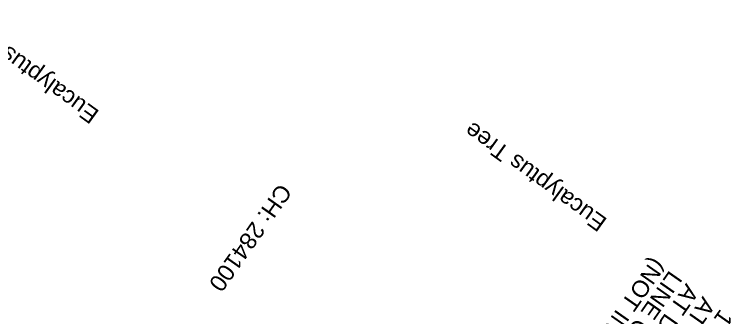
# Model space of a CAD drawing. Header units: metres. Extents: x 644418 to 1306172, y 3366650 to 6747308.
# Drawn here: x 657606.3 to 657714, y 3370391.1 to 3370436.7 of the extents above; entities that cross this region are included whole.
import ezdxf

# ---------------------------------------------------------------- set-up
doc = ezdxf.new("R2010")
doc.units = ezdxf.units.M
doc.header["$MEASUREMENT"] = 0
doc.layers.add('Existing Chainage', color=7, linetype='Continuous', lineweight=0)
doc.layers.add('LC DETAILS IN PLAN', color=7, linetype='Continuous', lineweight=0)
doc.layers.add('Side Details', color=251, linetype='Continuous')
doc.styles.get("Standard").update_dxf_attribs({"font": 'arial.ttf'})
doc.styles.add('Style-Arial', font='arial.ttf')

msp = doc.modelspace()

# ---------------------------------------------------------------- texts
at = {"layer": 'Existing Chainage', "color": 0, "linetype": 'Continuous', "lineweight": 0, "insert": (657636.4802, 3370395.4955), "char_height": 2.5, "attachment_point": 6, "rotation": 234.860477, "line_spacing_factor": 0.6, "style": 'Style-Arial'}
msp.add_mtext('CH: 284100', dxfattribs=at)
at = {"layer": 'LC DETAILS IN PLAN', "color": 10}
for s, p in [('(NOT IN SCOPE)', (657702.3709, 3370400.298)), ('LINE CH: 93020.129 m', (657704.8668, 3370398.3355)), ('AT DFC LINK', (657707.3627, 3370396.373)), ('AT DFC CH: 93020.137 m', (657709.8586, 3370394.4104)), ('1 x 5.5 x 5 m RCC BOX', (657712.5169, 3370392.5305))]:
    msp.add_text(s, height=2.5, rotation=235, dxfattribs=at).set_placement(p)
at = {"layer": 'Side Details'}
for p in [(657619.2719, 3370422.095), (657695.6318, 3370405.8809)]:
    msp.add_text('Eucalyptus Tree', height=2.5, rotation=144.100313, dxfattribs=at).set_placement(p)

doc.saveas('drawing.dxf')
